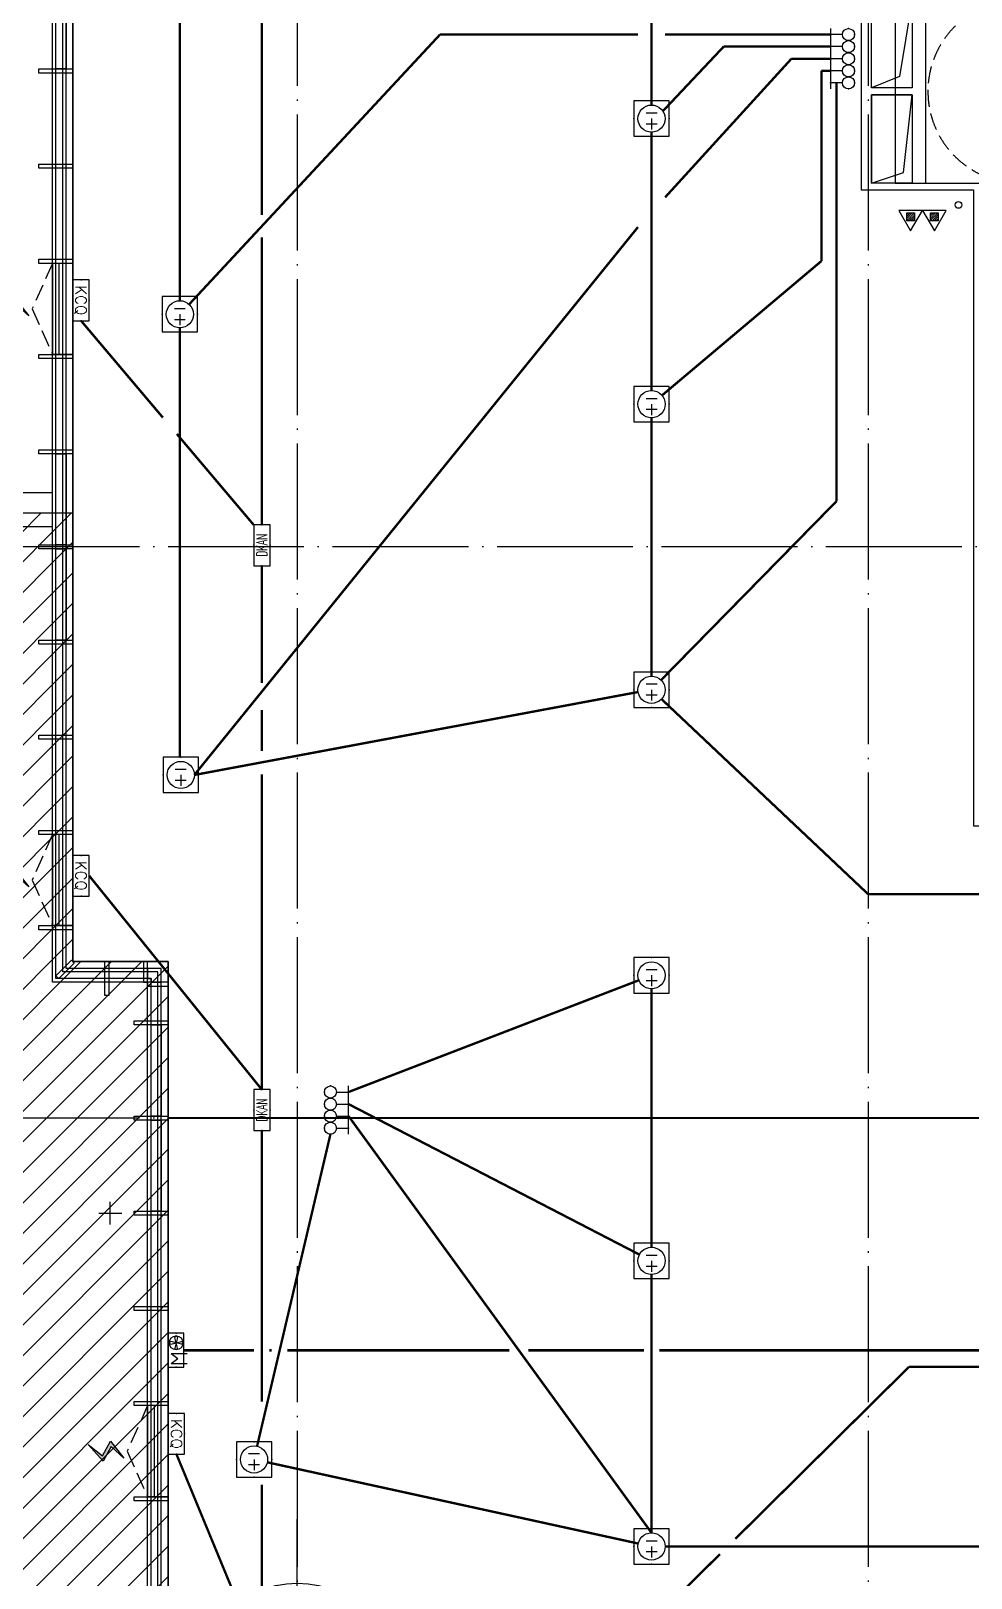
# Model space of a CAD drawing. Extents: x -292644 to 263613, y -713695 to 491457.
# Drawn here: x 107840 to 121672, y 179834 to 202589 of the extents above; entities that cross this region are included whole.
import ezdxf
from ezdxf.enums import TextEntityAlignment as Align
from ezdxf.xclip import XClip

# ---------------------------------------------------------------- set-up
doc = ezdxf.new("R2010")
doc.units = 0
doc.header["$LTSCALE"] = 1000
doc.header["$MEASUREMENT"] = 0
for name, pattern in [('104-10 轴网$0$DOTE', [2.42, 2, -0.2, 0.02, -0.2]), ('8#楼幕墙$0$109-34 轴网$0$L1$0$$AUDIT_BAD_LTYPE1', [0]), ('8#楼幕墙$0$DASH', [0.35, 0.25, -0.1]), ('X-104 8#10#平面_t3$0$109-34 轴网$0$L1$0$$AUDIT_BAD_LTYPE1', [0]), ('X-104 8#10#平面_t3$0$DASH', [0.35, 0.25, -0.1]), ('梯段11、12$0$DASH', [0.35, 0.25, -0.1])]:
    doc.linetypes.add(name, pattern=pattern)
doc.layers.get('0').update_dxf_attribs({"linetype": 'CONTINUOUS'})
doc.layers.get('Defpoints').update_dxf_attribs({"linetype": 'CONTINUOUS'})
for name, color, linetype in [('104-10 轴网$0$A_AXIS-轴线', 36, '104-10 轴网$0$DOTE'), ('8#楼幕墙$0$04-电动窗', 1, 'CONTINUOUS'), ('8#楼幕墙$0$A-C_玻璃幕墙', 140, 'CONTINUOUS'), ('8#楼幕墙$0$A-O_屋面', 201, 'CONTINUOUS'), ('8#楼幕墙$0$A-TECH_结构', 21, 'CONTINUOUS'), ('EQUIP-动力', 3, 'CONTINUOUS'), ('EQUIP-照明', 3, 'CONTINUOUS'), ('WIRE-照明', 1, 'CONTINUOUS'), ('X-104 8#10#平面_t3$0$A-O_分水线', 127, 'CONTINUOUS'), ('X-104 8#10#平面_t3$0$A-O_屋面', 201, 'CONTINUOUS'), ('X-104 8#10#平面_t3$0$A-SUR_看线', 231, 'CONTINUOUS'), ('X-104 8#10#平面_t3$0$A-TECH_结构', 21, 'CONTINUOUS'), ('X-104 8#10#平面_t3$0$水-消火栓', 41, 'CONTINUOUS'), ('梯段11、12$0$A-E_楼梯', 171, 'CONTINUOUS')]:
    doc.layers.add(name, color=color, linetype=linetype)
doc.layers.add('8#楼幕墙$0$04-不打印_辅助线', color=165, linetype='CONTINUOUS', plot=False)
doc.layers.add('X-104 8#10#平面_t3$0$04-不打印_辅助线', color=165, linetype='CONTINUOUS', plot=False)
doc.layers.add('X-104 8#10#平面_t3$0$000套内', color=226, linetype='CONTINUOUS', lineweight=30, plot=False)
doc.layers.get('X-104 8#10#平面_t3$0$A-O_分水线').off()
doc.styles.add('_TEL_DIM', font='SIMPLEX', dxfattribs={"width": 0.8, "height": 3.5, "bigfont": 'HZTXT'})
doc.styles.get("Standard").update_dxf_attribs({"font": 'gbenor.shx', "bigfont": 'gbcbig.shx'})

# ---------------------------------------------------------------- blocks, each defined once
blk = doc.blocks.new('104-10 轴网')
at = {"layer": '104-10 轴网$0$A_AXIS-轴线', "linetype": '104-10 轴网$0$DOTE'}
for p, q in [((120430, 40100), (120430, -6500)), ((128830, 40100), (128830, -6500)), ((168930, 16800), (113930, 16800)), ((168930, 8400), (113930, 8400))]:
    blk.add_line(p, q, dxfattribs=at)
blk = doc.blocks.new('X-104 8#10#平面_t3$0$fdhggh')
at = {"layer": 'X-104 8#10#平面_t3$0$04-不打印_辅助线', "linetype": 'X-104 8#10#平面_t3$0$109-34 轴网$0$L1$0$$AUDIT_BAD_LTYPE1'}
h = blk.add_hatch(dxfattribs=at)
h.set_pattern_fill('ANSI31', color=256, scale=200)
h.set_pattern_definition([(45, (-111756.95, 3e-10), (-224.5064, 224.5064), [])])
h.paths.add_polyline_path([(8900, 177700), (8900, 174900), (-4700, 174900), (-4700, 195500), (-3300, 195500), (-3300, 188900), (-1900, 188900), (-1900, 177700)])
blk.add_lwpolyline([(8900, 177700), (8900, 174900), (-4700, 174900), (-4700, 195500), (-3300, 195500), (-3300, 188900), (-1900, 188900), (-1900, 177700), (8900, 177700)], close=True, dxfattribs=at)
at = {"layer": 'X-104 8#10#平面_t3$0$A-TECH_结构', "linetype": 'X-104 8#10#平面_t3$0$109-34 轴网$0$L1$0$$AUDIT_BAD_LTYPE1'}
blk.add_lwpolyline([(27100, 194500), (42500, 194500), (42500, 216500), (24700, 216500), (24700, 215100), (13500, 215100), (13500, 208400), (13500, 208400), (13500, 203250), (8750, 203250), (8750, 206500), (8750, 206500), (8750, 206700), (-3300, 206700), (-3300, 188900), (-1900, 188900), (-1900, 177700), (20100, 177700), (20100, 190300), (27100, 190300)], close=True, dxfattribs=at)
blk = doc.blocks.new('X-104 8#10#平面_t3$0$fdsgdfh')
at = {"layer": 'X-104 8#10#平面_t3$0$A-TECH_结构', "linetype": 'X-104 8#10#平面_t3$0$109-34 轴网$0$L1$0$$AUDIT_BAD_LTYPE1'}
for points in [[(18850, 25250), (20254, 25389), (20350, 25950)], [(8450, 23450), (8450, 22150), (8921, 22309), (9050, 23450), (8450, 23450)], [(16150, 22850), (15854, 22126), (14550, 21950)], [(16750, 14500), (16349, 14335), (16150, 12800)]]:
    blk.add_lwpolyline(points, dxfattribs=at)
for points in [[(20350, 25950), (18850, 25950), (18850, 25250), (20350, 25250)], [(8450, 24850), (9050, 24850), (9050, 23550), (8450, 23550)], [(8450, 23450), (9050, 23450), (9050, 22150), (8450, 22150)], [(14550, 22850), (16150, 22850), (16150, 21950), (14550, 21950)], [(10750, 15200), (10050, 15200), (10050, 14700), (10750, 14700)], [(11200, 14500), (10050, 14500), (10050, 12800), (11200, 12800)], [(16150, 14500), (16750, 14500), (16750, 12800), (16150, 12800)]]:
    blk.add_lwpolyline(points, close=True, dxfattribs=at)
at = {"layer": 'X-104 8#10#平面_t3$0$A-TECH_结构'}
for points in [[(8450, 23550), (8450, 24850), (9050, 24850), (8862, 23719)], [(24450, 23550), (24450, 24850), (25000, 24850), (24819, 23660)], [(24450, 24850), (25000, 24850), (25000, 23550), (24450, 23550)]]:
    blk.add_lwpolyline(points, close=True, dxfattribs=at)
for points in [[(10050, 14700), (10619, 14783), (10750, 15200)], [(11200, 14500), (11005, 13062), (10050, 12800)]]:
    blk.add_lwpolyline(points, dxfattribs=at)
blk = doc.blocks.new('8#楼幕墙$0$2')
at = {"linetype": '8#楼幕墙$0$109-34 轴网$0$L1$0$$AUDIT_BAD_LTYPE1'}
for points in [[(-199772, 234016), (-199772, 236514)], [(-199772, 234016), (-202271, 234016)], [(-199772, 234016), (-199772, 231517)], [(-199772, 234016), (-197274, 234016)]]:
    blk.add_lwpolyline(points, dxfattribs=at)
blk.add_circle((-199772, 234016), 1557)
blk = doc.blocks.new('8#楼幕墙$0$ii')
blk.add_lwpolyline([(-1340, 0), (0, 0), (0, -150), (-1340, -150)], close=True)
blk = doc.blocks.new('8#楼幕墙$0$$TCHSYS$WIN2D')
for p, q in [((-0.5, 0.5), (0.5, 0.5)), ((-0.5, 0.5), (-0.5, -0.5)), ((0.5, 0.5), (0.5, -0.5)), ((0.5, 0.167), (-0.5, 0.167)), ((0.5, -0.167), (-0.5, -0.167)), ((-0.5, -0.5), (0.5, -0.5))]:
    blk.add_line(p, q)
blk = doc.blocks.new('8#楼幕墙$0$开启扇')
at = {"layer": '8#楼幕墙$0$04-电动窗'}
h = blk.add_hatch(color=1, dxfattribs=at)
h.dxf.hatch_style = 1
h.paths.add_polyline_path([(771, 399), (600, 588), (817, 705), (569, 925), (738, 715), (521, 598)])
at = {"linetype": '8#楼幕墙$0$DASH'}
blk.add_lwpolyline([(0, 50), (670, 350), (1340, 50)], dxfattribs=at)
at = {"layer": '8#楼幕墙$0$04-电动窗', "color": 1}
blk.add_lwpolyline([(771, 399), (600, 588), (817, 705), (569, 925), (738, 715), (521, 598), (771, 399)], close=True, dxfattribs=at)
at = {"xscale": -1340, "yscale": 300, "zscale": 1340, "rotation": 180}
blk.add_blockref('8#楼幕墙$0$$TCHSYS$WIN2D', (670, -100), dxfattribs=at)
blk = doc.blocks.new('8#楼幕墙$0$A$C13E80662')
for points in [[(150, 150), (150, 200), (0, 200), (0, 0), (150, 0)], [(150, 0), (200, 0), (200, 150), (150, 150)]]:
    blk.add_lwpolyline(points)
blk = doc.blocks.new('8#楼幕墙')
at = {"layer": '8#楼幕墙$0$A-C_玻璃幕墙'}
for points in [[(7600, 207000), (7600, 208400), (13200, 208400), (13200, 215400), (24400, 215400), (24400, 216800), (42800, 216800), (42800, 194200), (27400, 194200), (27400, 190000), (20400, 190000), (20400, 177400), (-2200, 177400), (-2200, 188600), (-3600, 188600), (-3600, 207000)], [(7650, 206950), (7650, 208350), (13250, 208350), (13250, 215350), (24450, 215350), (24450, 216750), (42750, 216750), (42750, 194250), (27350, 194250), (27350, 190050), (20350, 190050), (20350, 177450), (-2150, 177450), (-2150, 188650), (-3550, 188650), (-3550, 206950)], [(7800, 206800), (7800, 208200), (13400, 208200), (13400, 215200), (24600, 215200), (24600, 216600), (42600, 216600), (42600, 194400), (27200, 194400), (27200, 190200), (20200, 190200), (20200, 177600), (-2000, 177600), (-2000, 188800), (-3400, 188800), (-3400, 206800)], [(-3800, 201970), (-3800, 202030), (-3300, 202030), (-3300, 201970)], [(-3800, 200570), (-3800, 200630), (-3300, 200630), (-3300, 200570)], [(-3800, 199170), (-3800, 199230), (-3300, 199230), (-3300, 199170)], [(-3800, 197770), (-3800, 197830), (-3300, 197830), (-3300, 197770)], [(-3800, 196370), (-3800, 196430), (-3300, 196430), (-3300, 196370)], [(-3800, 194970), (-3800, 195030), (-3300, 195030), (-3300, 194970)], [(-3800, 193570), (-3800, 193630), (-3300, 193630), (-3300, 193570)], [(-3800, 192170), (-3800, 192230), (-3300, 192230), (-3300, 192170)], [(-3800, 190770), (-3800, 190830), (-3300, 190830), (-3300, 190770)], [(-3800, 189370), (-3800, 189430), (-3300, 189430), (-3300, 189370)], [(-3279, 188879), (-3321, 188921), (-3550, 188692), (-3508, 188650)], [(-2770, 188400), (-2830, 188400), (-2830, 188900), (-2770, 188900)], [(-2260, 188600), (-2200, 188600), (-2200, 188900), (-2260, 188900)], [(-2200, 188600), (-2200, 188540), (-1900, 188540), (-1900, 188600)], [(-2400, 187970), (-2400, 188030), (-1900, 188030), (-1900, 187970)], [(-2400, 186570), (-2400, 186630), (-1900, 186630), (-1900, 186570)], [(-2400, 185170), (-2400, 185230), (-1900, 185230), (-1900, 185170)], [(-2400, 183770), (-2400, 183830), (-1900, 183830), (-1900, 183770)], [(-2400, 182370), (-2400, 182430), (-1900, 182430), (-1900, 182370)], [(-2400, 180970), (-2400, 181030), (-1900, 181030), (-1900, 180970)]]:
    blk.add_lwpolyline(points, close=True, dxfattribs=at)
at = {"layer": '8#楼幕墙$0$A-O_屋面'}
for points in [[(9200, 177400), (9200, 174600), (-5000, 174600), (-5000, 195800), (-3600, 195800)], [(8900, 177400), (8900, 174900), (-4700, 174900), (-4700, 195500), (-3600, 195500)], [(8700, 177400), (8700, 175100), (-4500, 175100), (-4500, 195300), (-3600, 195300)]]:
    blk.add_lwpolyline(points, dxfattribs=at)
at = {"layer": '8#楼幕墙$0$A-TECH_结构'}
blk.add_lwpolyline([(7900, 206700), (7900, 208100), (13500, 208100), (13500, 215100), (24700, 215100), (24700, 216500), (42500, 216500), (42500, 194500), (27100, 194500), (27100, 190300), (20100, 190300), (20100, 177700), (-1900, 177700), (-1900, 188900), (-3300, 188900), (-3300, 206700)], close=True, dxfattribs=at)
at = {"layer": '8#楼幕墙$0$04-不打印_辅助线', "rotation": 180}
blk.add_blockref('8#楼幕墙$0$2', (-199772, 412216), dxfattribs=at)
at = {"layer": '8#楼幕墙$0$A-C_玻璃幕墙'}
for name, p, rotation in [('8#楼幕墙$0$ii', (-3550, 203370), 90), ('8#楼幕墙$0$ii', (-3550, 196370), 90), ('8#楼幕墙$0$ii', (-3550, 194970), 90), ('8#楼幕墙$0$A$C13E80662', (-2000, 188800), 180), ('8#楼幕墙$0$ii', (-2150, 187970), 90), ('8#楼幕墙$0$ii', (-2150, 186570), 90)]:
    blk.add_blockref(name, p, dxfattribs=dict(at, rotation=rotation))
at = {"layer": '8#楼幕墙$0$A-C_玻璃幕墙', "linetype": '8#楼幕墙$0$109-34 轴网$0$L1$0$$AUDIT_BAD_LTYPE1', "xscale": -1, "rotation": 90}
for p in [(-3550, 199170), (-3550, 190770), (-2150, 182370)]:
    blk.add_blockref('8#楼幕墙$0$开启扇', p, dxfattribs=at)
blk = doc.blocks.new('梯段11、12')
at = {"color": 171}
for p, q in [((93799, -18770), (93799, -18770)), ((93699, -26380), (93799, -26380)), ((93799, -26380), (93799, -27207)), ((93859, -26380), (95099, -26380)), ((95099, -26380), (95099, -27958)), ((93859, -26660), (95099, -26660)), ((93859, -26940), (95099, -26940)), ((93799, -27207), (94385, -27545)), ((93859, -27220), (95099, -27220)), ((93799, -27322), (94358, -27645)), ((94307, -27500), (95099, -27500)), ((94385, -27545), (94339, -27717)), ((94339, -27717), (94545, -27545)), ((94545, -27545), (94496, -27725)), ((94496, -27725), (95099, -28073)), ((94523, -27625), (95099, -27958)), ((94792, -27780), (95099, -27780)), ((95099, -28073), (95099, -28620)), ((93859, -28640), (95099, -28640))]:
    blk.add_line(p, q, dxfattribs=at)
at = {"color": 8, "linetype": '梯段11、12$0$DASH'}
for centre, start, end in [((93749, 51360), 180, 0), ((93749, 43620), 0, 180), ((93749, 41360), 180, 0), ((93749, 33620), 0, 180), ((103749, 33620), 0, 180), ((93749, 31380), 180, 0), ((93749, 23620), 0, 180), ((93749, 21380), 180, 0), ((93749, 13620), 0, 180), ((93749, 11380), 180, 0), ((93749, 3620), 0, 180), ((93749, 1360), 180, 0), ((93749, -6380), 0, 180), ((93749, -8620), 180, 0), ((93749, -16380), 0, 180), ((93749, -18620), 180, 0), ((93749, -26380), 0, 180), ((93749, -28640), 180, 0), ((42332, -46250), 0, 180), ((93749, -46560), 0, 180), ((93749, -48640), 180, 0), ((42332, -48770), 180, 0)]:
    blk.add_arc(centre, 1350, start, end, dxfattribs=at)
at = {"layer": 'Defpoints'}
for points in [[(88899, 56850), (98899, 56850), (98899, 46850), (88899, 46850)], [(95100, 55450), (92400, 55450), (92400, 49550), (95100, 49550)], [(92399, 50000), (92399, 55000), (95099, 55000), (95099, 50000)], [(88899, 46850), (98899, 46850), (98899, 36850), (88899, 36850)], [(95099, 45450), (92399, 45450), (92399, 39550), (95099, 39550)], [(92399, 40000), (92399, 45000), (95099, 45000), (95099, 40000)], [(88899, 36850), (98899, 36850), (98899, 26850), (88899, 26850)], [(98899, 36850), (108899, 36850), (108899, 26850), (98899, 26850)], [(95099, 35450), (92399, 35450), (92399, 29550), (95099, 29550)], [(105099, 35450), (102399, 35450), (102399, 29550), (105099, 29550)], [(92399, 30000), (92399, 35000), (95099, 35000), (95099, 30000)], [(102399, 30000), (102399, 35000), (105099, 35000), (105099, 30000)], [(88899, 26850), (98899, 26850), (98899, 16850), (88899, 16850)], [(95099, 25450), (92399, 25450), (92399, 19550), (95099, 19550)], [(92399, 20000), (92399, 25000), (95099, 25000), (95099, 20000)], [(88899, 16850), (98899, 16850), (98899, 6850), (88899, 6850)], [(95099, 15450), (92399, 15450), (92399, 9550), (95099, 9550)], [(92399, 10000), (92399, 15000), (95099, 15000), (95099, 10000)], [(88899, 6850), (98899, 6850), (98899, -3150), (88899, -3150)], [(95099, 5450), (92399, 5450), (92399, -450), (95099, -450)], [(92399, 0), (92399, 5000), (95099, 5000), (95099, 0)], [(88899, -3150), (98899, -3150), (98899, -13150), (88899, -13150)], [(95099, -4550), (92399, -4550), (92399, -10450), (95099, -10450)], [(92399, -10000), (92399, -5000), (95099, -5000), (95099, -10000)], [(88899, -13150), (98899, -13150), (98899, -23150), (88899, -23150)], [(95099, -14550), (92399, -14550), (92399, -20450), (95099, -20450)], [(92399, -20000), (92399, -15000), (95099, -15000), (95099, -20000)], [(88899, -23150), (98899, -23150), (98899, -33150), (88899, -33150)], [(95099, -24550), (92399, -24550), (92399, -30450), (95099, -30450)], [(92399, -30000), (92399, -25000), (95099, -25000), (95099, -30000)], [(37482, -43150), (47482, -43150), (47482, -53150), (37482, -53150)], [(88899, -43150), (98899, -43150), (98899, -53150), (88899, -53150)], [(95099, -44550), (92399, -44550), (92399, -50450), (95099, -50450)], [(43682, -44850), (40982, -44850), (40982, -50150), (43682, -50150)], [(92399, -50000), (92399, -45000), (95099, -45000), (95099, -50000)], [(37482, -53150), (47482, -53150), (47482, -63150), (37482, -63150)], [(88899, -53150), (98899, -53150), (98899, -63150), (88899, -63150)], [(98899, -53150), (108899, -53150), (108899, -63150), (98899, -63150)], [(95099, -54550), (92399, -54550), (92399, -60450), (95099, -60450)], [(105099, -54550), (102399, -54550), (102399, -60450), (105099, -60450)], [(43682, -54850), (40982, -54850), (40982, -60150), (43682, -60150)], [(92399, -60000), (92399, -55000), (95099, -55000), (95099, -60000)], [(102399, -60000), (102399, -55000), (105099, -55000), (105099, -60000)], [(98899, -63150), (108899, -63150), (108899, -73150), (98899, -73150)], [(105099, -64550), (102399, -64550), (102399, -70450), (105099, -70450)], [(102399, -70000), (102399, -65000), (105099, -65000), (105099, -70000)], [(98899, -73150), (108899, -73150), (108899, -83150), (98899, -83150)], [(105099, -74550), (102399, -74550), (102399, -80450), (105099, -80450)], [(102399, -80000), (102399, -75000), (105099, -75000), (105099, -80000)]]:
    blk.add_lwpolyline(points, close=True, dxfattribs=at)
for points in [[(93004, 40935), (93004, 42220), (92858, 41940)], [(93004, 30935), (93004, 32220), (92858, 31940)], [(94479, 24332), (94479, 23080), (94645, 23360)], [(94479, 14332), (94479, 13080), (94645, 13360)], [(93004, 935), (93004, 2220), (92858, 1940)], [(93004, -9065), (93004, -7780), (92858, -8060)], [(94479, -15668), (94479, -16920), (94645, -16640)], [(94477, -25818), (94477, -27070), (94643, -26790)]]:
    blk.add_lwpolyline(points, dxfattribs=at)
at = {"layer": '梯段11、12$0$A-E_楼梯'}
for p, q in [((94245, -27600), (93859, -27600)), ((94696, -27860), (93859, -27860)), ((95099, -28120), (93859, -28120)), ((95099, -28380), (93859, -28380)), ((93699, -28640), (93799, -28640)), ((95099, -28640), (93859, -28640)), ((37482, -63150), (47482, -43150))]:
    blk.add_line(p, q, dxfattribs=at)
blk = doc.blocks.new('X-104 8#10#平面_t3$0$jtkjuyriuy')
h = blk.add_hatch()
h.set_pattern_fill('ANSI31', color=8, scale=30, angle=45)
h.set_pattern_definition([(90, (0, 0), (-47.625, 1e-14), [])])
h.paths.add_polyline_path([(-138, 138), (138, 138), (138, -138), (-138, -138)])
for points in [[(-168, 168), (168, 168), (168, -168), (-168, -168)], [(-138, 138), (138, 138), (138, -138), (-138, -138)]]:
    blk.add_lwpolyline(points, close=True)
at = {"layer": 'X-104 8#10#平面_t3$0$04-不打印_辅助线'}
for p, q in [((-168, 0), (168, 0)), ((0, 168), (0, -168))]:
    blk.add_line(p, q, dxfattribs=at)
blk = doc.blocks.new('X-104 8#10#平面_t3$0$$TWTSYS$00000546')
h = blk.add_hatch()
h.set_pattern_fill('ANSI31', color=256, scale=200, style=0)
h.set_pattern_definition([(45, (-38543.802, -6670.83), (-17.67767, 17.67767), [])])
h.paths.add_polyline_path([(-65, 174), (65, 174), (65, 44), (-65, 44)])
for points in [[(0, 344), (-198, 0), (198, 0)], [(-65, 174), (65, 174), (65, 44), (-65, 44)]]:
    blk.add_lwpolyline(points, close=True)
blk = doc.blocks.new('X-104 8#10#平面_t3$0$A$C46662BA1')
at = {"layer": 'X-104 8#10#平面_t3$0$水-消火栓'}
blk.add_circle((121487, 200030), 50, dxfattribs=at)
at = {"layer": 'X-104 8#10#平面_t3$0$水-消火栓', "xscale": 0.88, "yscale": 0.88, "zscale": 0.88, "rotation": 179.9999999999992}
for p in [(120782, 199950), (121132, 199950)]:
    blk.add_blockref('X-104 8#10#平面_t3$0$$TWTSYS$00000546', p, dxfattribs=at)
blk = doc.blocks.new('X-104 8#10#平面_t3')
at = {"layer": 'X-104 8#10#平面_t3$0$000套内'}
blk.add_lwpolyline([(108307, 188750), (108307, 190300), (108307, 195650), (108307, 195650), (108307, 206850), (120407, 206850), (120407, 203050), (120057, 203050), (120057, 200250), (121707, 200250), (121707, 190900), (128807, 190900), (128807, 190200), (132007, 190200), (132007, 177550), (120807, 177550), (120807, 177550), (109707, 177550), (109707, 188750), (108307, 188750)], dxfattribs=at)
at = {"layer": 'X-104 8#10#平面_t3$0$A-O_屋面'}
for points in [[(120957, 177400), (120957, 174600), (106757, 174600), (106757, 195800), (108157, 195800)], [(120657, 177400), (120657, 174900), (107057, 174900), (107057, 195500), (108157, 195500)]]:
    blk.add_lwpolyline(points, dxfattribs=at)
at = {"layer": 'X-104 8#10#平面_t3$0$A-SUR_看线', "linetype": 'X-104 8#10#平面_t3$0$DASH', "ltscale": 2, "const_width": 30}
blk.add_lwpolyline([(131857, 186600), (109857, 186600)], dxfattribs=at)
at = {"linetype": 'X-104 8#10#平面_t3$0$109-34 轴网$0$L1$0$$AUDIT_BAD_LTYPE1'}
ref = blk.add_blockref('8#楼幕墙', (111757, 0), dxfattribs=at)
XClip(ref).set_block_clipping_path([(-18549.9999999995, -12899.9999999999), (65550.0000000003, 284100.0000000003)])
for name, p in [('X-104 8#10#平面_t3$0$fdhggh', (111757, 0)), ('X-104 8#10#平面_t3$0$fdsgdfh', (111757, 178200))]:
    blk.add_blockref(name, p, dxfattribs=at)
ref = blk.add_blockref('104-10 轴网', (-8673, 178200), dxfattribs=at)
XClip(ref).set_block_clipping_path([(104379.5977508624, -11900), (178479.5977508624, 45500)])
ref = blk.add_blockref('梯段11、12', (156007, 97951), dxfattribs=dict(at, rotation=90))
XClip(ref).set_block_clipping_path([(102399.3616327267, 29550.0000001632), (105099.3616327218, 35450.0000001629)])
at = {"layer": 'X-104 8#10#平面_t3$0$A-O_分水线', "linetype": 'X-104 8#10#平面_t3$0$109-34 轴网$0$L1$0$$AUDIT_BAD_LTYPE1'}
blk.add_blockref('X-104 8#10#平面_t3$0$A$C46662BA1', (0, 0), dxfattribs=at)
at = {"layer": 'X-104 8#10#平面_t3$0$A-O_分水线', "xscale": -1, "rotation": 180}
blk.add_blockref('X-104 8#10#平面_t3$0$jtkjuyriuy', (109007, 185200), dxfattribs=at)
blk = doc.blocks.new('$equip$00001344')
for p, q in [((0.65, 0.65), (-0.65, 0.65)), ((-0.65, 0.65), (-0.65, -0.65)), ((0.65, -0.65), (0.65, 0.65)), ((-0.2, 0.2), (0.2, 0.2)), ((0, 0), (0, 0.4)), ((-0.2, -0.2), (0.2, -0.2)), ((-0.65, -0.65), (0.65, -0.65))]:
    blk.add_line(p, q)
blk.add_circle((0, 0), 0.5)
for p in [(0, 0.65), (-0.65, 0), (0.65, 0), (0, -0.65)]:
    blk.add_point(p)
at = {"flags": 9}
blk.add_attdef('A', (0, 0), '', height=0.00002, dxfattribs=at)
blk = doc.blocks.new('$equip$00002672')
for p, q in [((0.222, 0.889), (-0.222, 0.889)), ((0, 0.444), (0, 0.889))]:
    blk.add_line(p, q)
blk.add_circle((0, 0.222), 0.222)
for p in [(0, 0.889), (-0.222, 0.222), (0, 0), (0.222, 0.222)]:
    blk.add_point(p)
at = {"color": 7, "style": '_TEL_DIM', "flags": 1}
for tag in ['A', 'REMARK']:
    blk.add_attdef(tag, text='', height=0.00002, dxfattribs=at).set_placement((0, 0), align=Align.MIDDLE_CENTER)
blk = doc.blocks.new('$equip$00001816')
for p, q in [((0.75, 0.6), (-0.75, 0.6)), ((-0.75, 0.6), (-0.75, 0)), ((0.75, 0), (0.75, 0.6)), ((-0.75, 0), (0.75, 0))]:
    blk.add_line(p, q)
for p in [(0, 0.6), (-0.75, 0.3), (0, 0), (0.75, 0.3)]:
    blk.add_point(p)
at = {"color": 7, "style": '_TEL_DIM'}
blk.add_attdef('$TEXT$', text='', height=0.4, dxfattribs=at).set_placement((0, 0.3), align=Align.MIDDLE_CENTER)
at = {"color": 7, "style": '_TEL_DIM', "flags": 1}
blk.add_attdef('A', text='', height=0.00002, dxfattribs=at).set_placement((0, 0), align=Align.MIDDLE_CENTER)
blk = doc.blocks.new('$equip$00001305')
for p, q in [((-0.625, 0.349), (-0.625, -0.234)), ((0.625, 0.349), (-0.625, 0.349)), ((-0.489, 0.235), (-0.489, -0.349)), ((-0.489, 0.235), (-0.305, -0.004)), ((-0.121, 0.235), (-0.305, -0.004)), ((-0.121, 0.235), (-0.121, -0.349)), ((0.474, 0), (0.079, 0.106)), ((0.079, 0), (0.474, 0.106)), ((0.224, 0.251), (0.33, -0.144)), ((0.224, -0.144), (0.33, 0.251)), ((0.625, -0.234), (0.625, 0.349)), ((-0.625, -0.234), (0.625, -0.234))]:
    blk.add_line(p, q)
blk.add_circle((0.277, 0.053), 0.255)
for centre, start, end in [((0.079, 0.053), 90, 270), ((0.277, 0.251), 0, 180), ((0.474, 0.053), 270, 90), ((0.277, -0.144), 180, 0)]:
    blk.add_arc(centre, 0.0529, start, end)
for p in [(-0.625, 0.057), (0, 0.349), (0.625, 0.057), (0, -0.234)]:
    blk.add_point(p)
at = {"flags": 9}
blk.add_attdef('A', (0, 0), '', height=0.00002, dxfattribs=at)

msp = doc.modelspace()

# ---------------------------------------------------------------- linework, layer by layer
at = {"layer": 'WIRE-照明', "linetype": 'Continuous', "const_width": 35}
for points in [[(110031, 198621), (110031, 204912)], [(116971, 201499), (116971, 204912)], [(111237, 199882), (111237, 203100)], [(113858, 202535), (110167, 198567)], [(116771, 202535), (113858, 202535)], [(119601, 202535), (117171, 202535)], [(118032, 202358), (117138, 201410)], [(119601, 202358), (118032, 202358)], [(119029, 202180), (117171, 200142)], [(119601, 202180), (119029, 202180)], [(119601, 202002), (119471, 202002)], [(119471, 202002), (119471, 199205)], [(119690, 201824), (119690, 195670)], [(116971, 197299), (116971, 201099)], [(116771, 199704), (110244, 191646)], [(111237, 195324), (111237, 199552)], [(119471, 199205), (117124, 197228)], [(108577, 198326), (109781, 196902)], [(110031, 198221), (110031, 191906)], [(116971, 193099), (116971, 196899)], [(109986, 196661), (111117, 195324)], [(119690, 195670), (117111, 193042)], [(111237, 192998), (111237, 194724)], [(116774, 192866), (110244, 191646)], [(117117, 192762), (120157, 189893)], [(111237, 191999), (111237, 192600)], [(111237, 187018), (111237, 191653)], [(111237, 187018), (108697, 190163)], [(126848, 189893), (120157, 189893)], [(112513, 186983), (116785, 188627)], [(116971, 188499), (116971, 184699)], [(112513, 186805), (116794, 184591)], [(112513, 186628), (116971, 180499)], [(111237, 182427), (111237, 186418)], [(112246, 186361), (111294, 182313)], [(116971, 184299), (116971, 180499)], [(110090, 183184), (111124, 183184)], [(111349, 183184), (111383, 183184)], [(111614, 183184), (114879, 183184)], [(115157, 183184), (116859, 183184)], [(117084, 183184), (123358, 183184)], [(120758, 182940), (118204, 180411)], [(123358, 182940), (120758, 182940)], [(111294, 182313), (111167, 181774)], [(109981, 181655), (111237, 178615)], [(111317, 181537), (116776, 180342)], [(111237, 178615), (111237, 181209)], [(123271, 180299), (117171, 180299)], [(117977, 180186), (116147, 178374)]]:
    msp.add_lwpolyline(points, dxfattribs=at)

# ---------------------------------------------------------------- block references
msp.add_blockref('X-104 8#10#平面_t3', (0, 0))
at = {"layer": 'EQUIP-动力', "xscale": 400, "yscale": 400, "zscale": 400}
for name, p, rotation in [('$equip$00001344', (116971, 201299), 180), ('$equip$00001344', (110031, 198421), 180), ('$equip$00001344', (116971, 197099), 180), ('$equip$00001344', (116971, 192899), 180), ('$equip$00001344', (110044, 191646), 180), ('$equip$00001344', (116971, 188699), 180), ('$equip$00001344', (116971, 184499), 180), ('$equip$00001305', (109997, 183184), 90), ('$equip$00001344', (111122, 181579), 180), ('$equip$00001344', (116971, 180299), 180)]:
    msp.add_blockref(name, p, dxfattribs=dict(at, rotation=rotation))
at = {"layer": 'EQUIP-动力', "xscale": 400, "yscale": 400, "zscale": 400, "rotation": 270}
for p in [(108457, 198626), (108457, 190163), (109861, 181955)]:
    msp.add_blockref('$equip$00001816', p, dxfattribs=at).add_auto_attribs({'$TEXT$': 'KCQ'})
at = {"layer": 'EQUIP-动力'}
ref = msp.add_blockref('$equip$00001816', (111357, 195024), dxfattribs=dict(at, xscale=400, yscale=400, zscale=400, rotation=89.99999999999993))
ref.add_attrib('$TEXT$', 'DKAN', dxfattribs={"layer": '0', "color": 7, "height": 160, "rotation": 90, "style": '_TEL_DIM', "width": 0.6}).set_placement((111237, 195024), align=Align.MIDDLE_CENTER)
ref = msp.add_blockref('$equip$00001816', (111357, 186718), dxfattribs=dict(at, xscale=400, yscale=400, zscale=400, rotation=89.99999999999993))
ref.add_attrib('$TEXT$', 'DKAN', dxfattribs={"layer": '0', "color": 7, "height": 160, "rotation": 90, "style": '_TEL_DIM', "width": 0.6}).set_placement((111237, 186718), align=Align.MIDDLE_CENTER)
at = {"layer": 'EQUIP-照明', "xscale": 400, "yscale": 400, "zscale": 400}
for p, rotation in [((119957, 202535), 89.99999999999999), ((119957, 202358), 89.99999999999999), ((119957, 202180), 89.99999999999999), ((119957, 202002), 89.99999999999999), ((119957, 201824), 89.99999999999999), ((112157, 186983), 270), ((112157, 186805), 270), ((112157, 186628), 270), ((112157, 186450), 270)]:
    msp.add_blockref('$equip$00002672', p, dxfattribs=dict(at, rotation=rotation))

doc.saveas('drawing.dxf')
